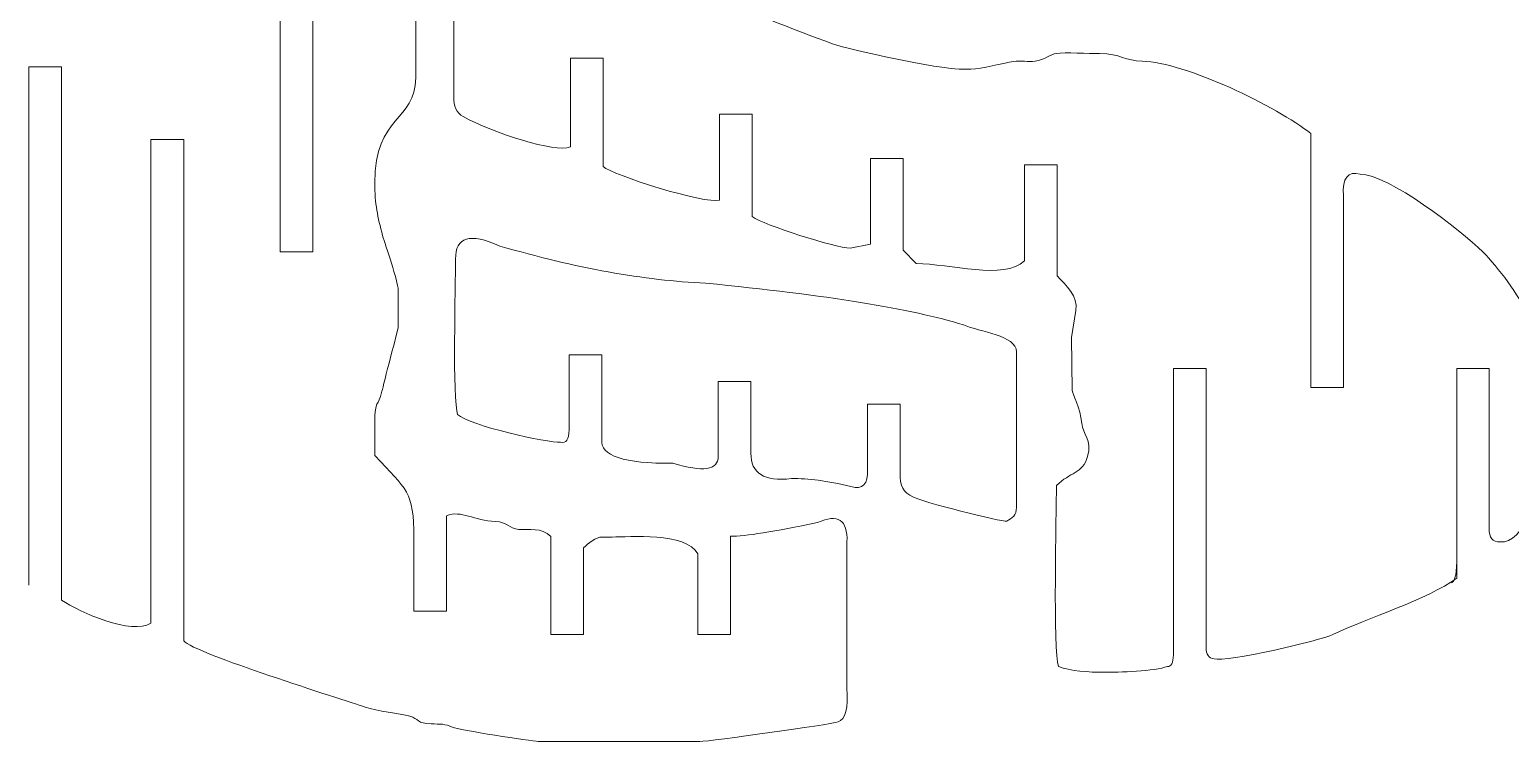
# Model space of a CAD drawing. Header units: inches. Extents: x -250 to 251, y -166 to 168.
# Drawn here: x -166.3 to -36.8, y 1.5 to 63.8 of the extents above; entities that cross this region are included whole.
import ezdxf

# ---------------------------------------------------------------- set-up
doc = ezdxf.new("R2010")
doc.units = ezdxf.units.IN
doc.header["$MEASUREMENT"] = 0
doc.layers.add('Layer 1', color=7, linetype='Continuous')

msp = doc.modelspace()

# ---------------------------------------------------------------- linework, layer by layer
at = {"layer": 'Layer 1', "color": 1, "lineweight": 9}
for points, knots in [([(-141.51, 78.58), (-141.51, 78.58), (-141.51, 44.37), (-141.51, 44.37), (-141.51, 44.37), (-141.51, 44.37), (-144.37, 44.37), (-144.37, 44.37), (-144.37, 44.37), (-144.37, 44.37), (-144.37, 80.95), (-144.37, 80.95)], [0, 0, 0, 0, 0.333333, 0.333333, 0.333333, 0.333333, 0.666667, 0.666667, 0.666667, 0.666667, 1, 1, 1, 1]), ([(-141.51, 78.58), (-139.7, 79.94), (-138.74, 78.15), (-137.28, 77.47), (-137.28, 77.47), (-136.35, 77.04), (-133.94, 76.17), (-133.36, 75.76), (-133.36, 75.76), (-132.74, 74.99), (-132.51, 74.56), (-132.51, 73.54), (-132.51, 73.54), (-132.51, 73.54), (-132.51, 59.59), (-132.51, 59.59), (-132.51, 59.59), (-132.51, 55.77), (-136.09, 56.39), (-136.09, 50.39), (-136.09, 50.39), (-136.09, 48.58), (-135.83, 47.41), (-135.4, 45.8), (-135.4, 45.8), (-135.17, 44.92), (-134.04, 41.82), (-134.04, 41.03), (-134.04, 41.03), (-134.04, 41.03), (-134.04, 37.8), (-134.04, 37.8), (-134.04, 37.8), (-134.04, 37.62), (-135.35, 32.73), (-135.46, 32.18), (-135.46, 32.18), (-135.78, 30.69), (-136.09, 31.52), (-136.09, 29.46), (-136.09, 29.46), (-136.09, 28.49), (-136.09, 27.53), (-136.09, 26.56), (-136.09, 26.56), (-133.27, 23.51), (-132.67, 23.48), (-132.67, 19.34)], [0, 0, 0, 0, 0.083333, 0.083333, 0.083333, 0.083333, 0.166667, 0.166667, 0.166667, 0.166667, 0.25, 0.25, 0.25, 0.25, 0.333333, 0.333333, 0.333333, 0.333333, 0.416667, 0.416667, 0.416667, 0.416667, 0.5, 0.5, 0.5, 0.5, 0.583333, 0.583333, 0.583333, 0.583333, 0.666667, 0.666667, 0.666667, 0.666667, 0.75, 0.75, 0.75, 0.75, 0.833333, 0.833333, 0.833333, 0.833333, 0.916667, 0.916667, 0.916667, 0.916667, 1, 1, 1, 1]), ([(-128.37, 56.2), (-128.93, 56.53), (-129.2, 57.12), (-129.16, 57.95), (-129.16, 57.95), (-129.16, 62.83), (-129.16, 67.71), (-129.16, 72.59), (-129.16, 72.59), (-129.22, 73.58), (-128.67, 73.97), (-127.52, 73.75)], [0, 0, 0, 0, 0.333333, 0.333333, 0.333333, 0.333333, 0.666667, 0.666667, 0.666667, 0.666667, 1, 1, 1, 1]), ([(-127.52, 73.75), (-122.44, 73.24), (-110.55, 67.76), (-107.11, 66.68), (-107.11, 66.68), (-103.59, 65.58), (-99.6, 63.83), (-96.05, 62.58), (-96.05, 62.58), (-94.41, 62), (-86.71, 60.36), (-84.98, 60.36), (-84.98, 60.36), (-84.98, 60.36), (-83.96, 60.36), (-83.96, 60.36), (-83.96, 60.36), (-83, 60.36), (-81.17, 60.88), (-80.21, 61.03), (-80.21, 61.03), (-79.67, 61.11), (-78.88, 60.97), (-78.34, 61.05), (-78.34, 61.05), (-77.52, 61.17), (-77.01, 61.65), (-76.47, 61.73), (-76.47, 61.73), (-75.77, 61.84), (-73.58, 61.72), (-72.72, 61.72), (-72.72, 61.72), (-70.82, 61.72), (-70.46, 61.06), (-68.98, 61.04), (-68.98, 61.04), (-65.25, 60.98), (-57.12, 57.06), (-54.24, 54.72)], [0, 0, 0, 0, 0.1, 0.1, 0.1, 0.1, 0.2, 0.2, 0.2, 0.2, 0.3, 0.3, 0.3, 0.3, 0.4, 0.4, 0.4, 0.4, 0.5, 0.5, 0.5, 0.5, 0.6, 0.6, 0.6, 0.6, 0.7, 0.7, 0.7, 0.7, 0.8, 0.8, 0.8, 0.8, 0.9, 0.9, 0.9, 0.9, 1, 1, 1, 1]), ([(-116.12, 51.83), (-116.12, 51.83), (-116.12, 61.31), (-116.12, 61.31), (-116.12, 61.31), (-116.12, 61.31), (-118.98, 61.31), (-118.98, 61.31), (-118.98, 61.31), (-118.98, 61.31), (-118.98, 53.55), (-118.98, 53.55)], [0, 0, 0, 0, 0.333333, 0.333333, 0.333333, 0.333333, 0.666667, 0.666667, 0.666667, 0.666667, 1, 1, 1, 1]), ([(-163.49, 13.9), (-163.49, 13.9), (-163.49, 60.55), (-163.49, 60.55), (-163.49, 60.55), (-163.49, 60.55), (-166.35, 60.55), (-166.35, 60.55), (-166.35, 60.55), (-166.35, 60.55), (-166.35, 15.21), (-166.35, 15.21)], [0, 0, 0, 0, 0.333333, 0.333333, 0.333333, 0.333333, 0.666667, 0.666667, 0.666667, 0.666667, 1, 1, 1, 1]), ([(-103.08, 47.45), (-103.08, 47.45), (-103.08, 56.41), (-103.08, 56.41), (-103.08, 56.41), (-103.08, 56.41), (-105.94, 56.41), (-105.94, 56.41), (-105.94, 56.41), (-105.94, 56.41), (-105.94, 48.9), (-105.94, 48.9)], [0, 0, 0, 0, 0.333333, 0.333333, 0.333333, 0.333333, 0.666667, 0.666667, 0.666667, 0.666667, 1, 1, 1, 1]), ([(-51.38, 49.28), (-51.38, 49.28), (-51.38, 32.51), (-51.38, 32.51), (-51.38, 32.51), (-51.38, 32.51), (-54.24, 32.51), (-54.24, 32.51), (-54.24, 32.51), (-54.24, 32.51), (-54.24, 54.72), (-54.24, 54.72)], [0, 0, 0, 0, 0.333333, 0.333333, 0.333333, 0.333333, 0.666667, 0.666667, 0.666667, 0.666667, 1, 1, 1, 1]), ([(-152.8, 10.33), (-152.8, 10.33), (-152.8, 54.21), (-152.8, 54.21), (-152.8, 54.21), (-152.8, 54.21), (-155.66, 54.21), (-155.66, 54.21), (-155.66, 54.21), (-155.66, 54.21), (-155.66, 11.88), (-155.66, 11.88)], [0, 0, 0, 0, 0.333333, 0.333333, 0.333333, 0.333333, 0.666667, 0.666667, 0.666667, 0.666667, 1, 1, 1, 1]), ([(-89.88, 44.52), (-89.88, 44.52), (-89.88, 52.55), (-89.88, 52.55), (-89.88, 52.55), (-89.88, 52.55), (-92.74, 52.55), (-92.74, 52.55), (-92.74, 52.55), (-92.74, 52.55), (-92.74, 45.04), (-92.74, 45.04)], [0, 0, 0, 0, 0.333333, 0.333333, 0.333333, 0.333333, 0.666667, 0.666667, 0.666667, 0.666667, 1, 1, 1, 1]), ([(-76.42, 42.27), (-76.42, 42.27), (-76.42, 51.97), (-76.42, 51.97), (-76.42, 51.97), (-76.42, 51.97), (-79.28, 51.97), (-79.28, 51.97), (-79.28, 51.97), (-79.28, 51.97), (-79.28, 43.58), (-79.28, 43.58)], [0, 0, 0, 0, 0.333333, 0.333333, 0.333333, 0.333333, 0.666667, 0.666667, 0.666667, 0.666667, 1, 1, 1, 1]), ([(-49.91, 51.17), (-47.47, 51.17), (-41.12, 46.29), (-39.19, 44.36), (-39.19, 44.36), (-37.87, 43.04), (-35.93, 40.52), (-35.37, 38.91), (-35.37, 38.91), (-35.25, 38.55), (-33.91, 33.51), (-33.91, 33.46), (-33.91, 33.46), (-33.91, 33.46), (-33.91, 25.29), (-33.91, 25.29), (-33.91, 25.29), (-33.91, 23.74), (-35.7, 18.65), (-37.66, 19)], [0, 0, 0, 0, 0.2, 0.2, 0.2, 0.2, 0.4, 0.4, 0.4, 0.4, 0.6, 0.6, 0.6, 0.6, 0.8, 0.8, 0.8, 0.8, 1, 1, 1, 1]), ([(-92.74, 45.04), (-92.74, 45.04), (-94.51, 44.7), (-94.51, 44.7), (-94.51, 44.7), (-95.81, 44.7), (-102.08, 46.73), (-103.08, 47.45)], [0, 0, 0, 0, 0.5, 0.5, 0.5, 0.5, 1, 1, 1, 1]), ([(-119.85, 27.71), (-120.9, 27.65), (-127.85, 29.17), (-128.84, 30.14), (-128.84, 30.14), (-129.31, 31.34), (-129.02, 41.53), (-129.02, 43.72), (-129.02, 43.72), (-129.05, 45.68), (-127.77, 46.06), (-125.15, 44.88), (-125.15, 44.88), (-118.5, 42.95), (-112.5, 41.86), (-107.16, 41.63), (-107.16, 41.63), (-96.61, 40.6), (-89.09, 39.38), (-84.6, 37.98)], [0, 0, 0, 0, 0.2, 0.2, 0.2, 0.2, 0.4, 0.4, 0.4, 0.4, 0.6, 0.6, 0.6, 0.6, 0.8, 0.8, 0.8, 0.8, 1, 1, 1, 1]), ([(-79.28, 43.58), (-80.99, 41.87), (-85.84, 43.34), (-88.73, 43.34), (-88.73, 43.34), (-88.73, 43.34), (-89.88, 44.52), (-89.88, 44.52)], [0, 0, 0, 0, 0.5, 0.5, 0.5, 0.5, 1, 1, 1, 1]), ([(-66.77, 8.1), (-67.86, 7.68), (-71, 7.59), (-72.38, 7.59), (-72.38, 7.59), (-73.58, 7.59), (-75.3, 7.69), (-76.3, 8.1), (-76.3, 8.1), (-76.79, 9.38), (-76.47, 21.52), (-76.47, 23.93), (-76.47, 23.93), (-75.28, 25.12), (-74.19, 24.94), (-73.75, 26.48), (-73.75, 26.48), (-73.32, 27.9), (-74.18, 28.43), (-74.26, 29.38), (-74.26, 29.38), (-74.37, 30.68), (-75.11, 32.01), (-75.11, 32.27), (-75.11, 32.27), (-75.11, 32.27), (-75.17, 36.88), (-75.17, 36.88), (-75.17, 36.88), (-75.17, 36.88), (-74.77, 39.25), (-74.77, 39.25), (-74.77, 39.25), (-74.55, 40.46), (-75.63, 41.47), (-76.42, 42.27)], [0, 0, 0, 0, 0.111111, 0.111111, 0.111111, 0.111111, 0.222222, 0.222222, 0.222222, 0.222222, 0.333333, 0.333333, 0.333333, 0.333333, 0.444444, 0.444444, 0.444444, 0.444444, 0.555556, 0.555556, 0.555556, 0.555556, 0.666667, 0.666667, 0.666667, 0.666667, 0.777778, 0.777778, 0.777778, 0.777778, 0.888889, 0.888889, 0.888889, 0.888889, 1, 1, 1, 1]), ([(-89.02, 22.95), (-88.43, 22.53), (-81.17, 20.72), (-80.82, 20.81), (-80.82, 20.81), (-80.33, 21.11), (-79.97, 21.31), (-79.97, 22), (-79.97, 22), (-79.97, 22), (-79.97, 35.62), (-79.97, 35.62), (-79.97, 35.62), (-79.97, 37.07), (-83.19, 37.36), (-84.6, 37.98)], [0, 0, 0, 0, 0.25, 0.25, 0.25, 0.25, 0.5, 0.5, 0.5, 0.5, 0.75, 0.75, 0.75, 0.75, 1, 1, 1, 1]), ([(-116.24, 27.95), (-116.24, 27.95), (-116.24, 35.35), (-116.24, 35.35), (-116.24, 35.35), (-116.24, 35.35), (-119.1, 35.35), (-119.1, 35.35), (-119.1, 35.35), (-119.1, 35.35), (-119.1, 28.8), (-119.1, 28.8)], [0, 0, 0, 0, 0.333333, 0.333333, 0.333333, 0.333333, 0.666667, 0.666667, 0.666667, 0.666667, 1, 1, 1, 1]), ([(-63.37, 9.79), (-63.37, 9.79), (-63.37, 34.17), (-63.37, 34.17), (-63.37, 34.17), (-63.37, 34.17), (-66.23, 34.17), (-66.23, 34.17), (-66.23, 34.17), (-66.23, 34.17), (-66.23, 9.12), (-66.23, 9.12)], [0, 0, 0, 0, 0.333333, 0.333333, 0.333333, 0.333333, 0.666667, 0.666667, 0.666667, 0.666667, 1, 1, 1, 1]), ([(-38.62, 20.19), (-38.62, 20.19), (-38.62, 34.17), (-38.62, 34.17), (-38.62, 34.17), (-38.62, 34.17), (-41.47, 34.17), (-41.47, 34.17), (-41.47, 34.17), (-41.47, 34.17), (-41.47, 15.82), (-41.47, 15.82)], [0, 0, 0, 0, 0.333333, 0.333333, 0.333333, 0.333333, 0.666667, 0.666667, 0.666667, 0.666667, 1, 1, 1, 1]), ([(-103.19, 26.76), (-103.19, 26.76), (-103.19, 33.02), (-103.19, 33.02), (-103.19, 33.02), (-103.19, 33.02), (-106.05, 33.02), (-106.05, 33.02), (-106.05, 33.02), (-106.05, 33.02), (-106.05, 26.46), (-106.05, 26.46)], [0, 0, 0, 0, 0.333333, 0.333333, 0.333333, 0.333333, 0.666667, 0.666667, 0.666667, 0.666667, 1, 1, 1, 1]), ([(-90.14, 25), (-90.14, 25), (-90.14, 31.04), (-90.14, 31.04), (-90.14, 31.04), (-90.14, 31.04), (-93, 31.04), (-93, 31.04), (-93, 31.04), (-93, 31.04), (-93, 25.32), (-93, 25.32)], [0, 0, 0, 0, 0.333333, 0.333333, 0.333333, 0.333333, 0.666667, 0.666667, 0.666667, 0.666667, 1, 1, 1, 1]), ([(-106.05, 26.46), (-106.05, 25.28), (-107.37, 25.08), (-110.02, 25.87), (-110.02, 25.87), (-114.3, 25.84), (-116.38, 26.53), (-116.24, 27.95)], [0, 0, 0, 0, 0.5, 0.5, 0.5, 0.5, 1, 1, 1, 1]), ([(-103.19, 26.76), (-103.22, 25), (-102.04, 24.25), (-99.65, 24.53), (-99.65, 24.53), (-98.19, 24.57), (-96.57, 24.34), (-94.45, 23.84), (-94.45, 23.84), (-93.41, 23.54), (-92.93, 24.04), (-93, 25.33)], [0, 0, 0, 0, 0.333333, 0.333333, 0.333333, 0.333333, 0.666667, 0.666667, 0.666667, 0.666667, 1, 1, 1, 1]), ([(-129.81, 21.29), (-129.81, 21.29), (-129.81, 12.95), (-129.81, 12.95), (-129.81, 12.95), (-129.81, 12.95), (-132.67, 12.95), (-132.67, 12.95), (-132.67, 12.95), (-132.67, 12.95), (-132.67, 19.34), (-132.67, 19.34)], [0, 0, 0, 0, 0.333333, 0.333333, 0.333333, 0.333333, 0.666667, 0.666667, 0.666667, 0.666667, 1, 1, 1, 1]), ([(-129.81, 21.29), (-128.51, 21.79), (-127.41, 20.87), (-125.53, 20.78), (-125.53, 20.78), (-124.53, 20.74), (-124.36, 20.19), (-123.49, 20.09), (-123.49, 20.09), (-122.62, 19.99), (-121.49, 20.32), (-120.7, 19.48)], [0, 0, 0, 0, 0.333333, 0.333333, 0.333333, 0.333333, 0.666667, 0.666667, 0.666667, 0.666667, 1, 1, 1, 1]), ([(-94.79, 18.99), (-94.73, 20.94), (-95.58, 21.5), (-97.37, 20.68), (-97.37, 20.68), (-101.16, 19.88), (-103.7, 19.49), (-104.98, 19.49)], [0, 0, 0, 0, 0.5, 0.5, 0.5, 0.5, 1, 1, 1, 1]), ([(-117.84, 18.47), (-117.84, 18.47), (-117.84, 10.88), (-117.84, 10.88), (-117.84, 10.88), (-117.84, 10.88), (-120.7, 10.88), (-120.7, 10.88), (-120.7, 10.88), (-120.7, 10.88), (-120.7, 19.48), (-120.7, 19.48)], [0, 0, 0, 0, 0.333333, 0.333333, 0.333333, 0.333333, 0.666667, 0.666667, 0.666667, 0.666667, 1, 1, 1, 1]), ([(-117.84, 18.47), (-117.41, 18.89), (-116.78, 19.42), (-116.17, 19.42), (-116.17, 19.42), (-116.17, 19.42), (-115.32, 19.42), (-115.32, 19.42), (-115.32, 19.42), (-113.87, 19.42), (-108.87, 19.88), (-107.84, 17.95)], [0, 0, 0, 0, 0.333333, 0.333333, 0.333333, 0.333333, 0.666667, 0.666667, 0.666667, 0.666667, 1, 1, 1, 1]), ([(-104.98, 19.49), (-104.98, 19.49), (-104.98, 10.88), (-104.98, 10.88), (-104.98, 10.88), (-104.98, 10.88), (-107.84, 10.88), (-107.84, 10.88), (-107.84, 10.88), (-107.84, 10.88), (-107.84, 17.95), (-107.84, 17.95)], [0, 0, 0, 0, 0.333333, 0.333333, 0.333333, 0.333333, 0.666667, 0.666667, 0.666667, 0.666667, 1, 1, 1, 1]), ([(-41.47, 15.82), (-44.03, 13.94), (-49.34, 12.33), (-52.3, 10.89), (-52.3, 10.89), (-53.34, 10.39), (-61.71, 8.4), (-62.68, 8.78)], [0, 0, 0, 0, 0.5, 0.5, 0.5, 0.5, 1, 1, 1, 1]), ([(-95.57, 3.24), (-96.27, 3.02), (-106.78, 1.54), (-107.66, 1.54), (-107.66, 1.54), (-107.66, 1.54), (-121.79, 1.54), (-121.79, 1.54), (-121.79, 1.54), (-122.36, 1.54), (-128.82, 2.56), (-129.28, 2.78), (-129.28, 2.78), (-129.91, 3.09), (-130.41, 3.06), (-131.15, 3.07), (-131.15, 3.07), (-132.42, 3.09), (-132.24, 3.54), (-133.02, 3.75), (-133.02, 3.75), (-133.9, 3.99), (-135.87, 4.16), (-136.94, 4.54), (-136.94, 4.54), (-138.95, 5.24), (-151.86, 9.24), (-152.8, 10.33)], [0, 0, 0, 0, 0.142857, 0.142857, 0.142857, 0.142857, 0.285714, 0.285714, 0.285714, 0.285714, 0.428571, 0.428571, 0.428571, 0.428571, 0.571429, 0.571429, 0.571429, 0.571429, 0.714286, 0.714286, 0.714286, 0.714286, 0.857143, 0.857143, 0.857143, 0.857143, 1, 1, 1, 1])]:
    msp.add_open_spline(points, degree=3, knots=knots, dxfattribs=at)
for points in [[(-118.98, 53.55), (-120.35, 53), (-125.66, 54.76), (-128.37, 56.2)], [(-105.94, 48.9), (-107.2, 48.5), (-115.33, 51.11), (-116.12, 51.83)], [(-49.91, 51.17), (-50.99, 51.46), (-51.48, 50.83), (-51.38, 49.28)], [(-119.85, 27.71), (-119.35, 27.6), (-119.09, 27.96), (-119.1, 28.8)], [(-89.02, 22.95), (-89.83, 23.26), (-90.21, 23.94), (-90.14, 25.01)], [(-37.66, 19), (-38.34, 18.97), (-38.66, 19.37), (-38.62, 20.19)], [(-94.79, 6.22), (-94.79, 6.22), (-94.79, 18.99), (-94.79, 18.99)], [(-41.91, 15.42), (-41.59, 15.55), (-41.44, 16.33), (-41.47, 17.76)], [(-155.66, 11.88), (-157.37, 10.83), (-161.83, 12.8), (-163.49, 13.9)], [(-66.77, 8.1), (-66.44, 8.07), (-66.27, 8.41), (-66.23, 9.12)], [(-62.68, 8.78), (-63.16, 8.8), (-63.4, 9.14), (-63.37, 9.79)], [(-94.79, 6.22), (-94.67, 4.46), (-94.93, 3.47), (-95.57, 3.24)]]:
    msp.add_open_spline(points, degree=3, dxfattribs=at)

doc.saveas('drawing.dxf')
